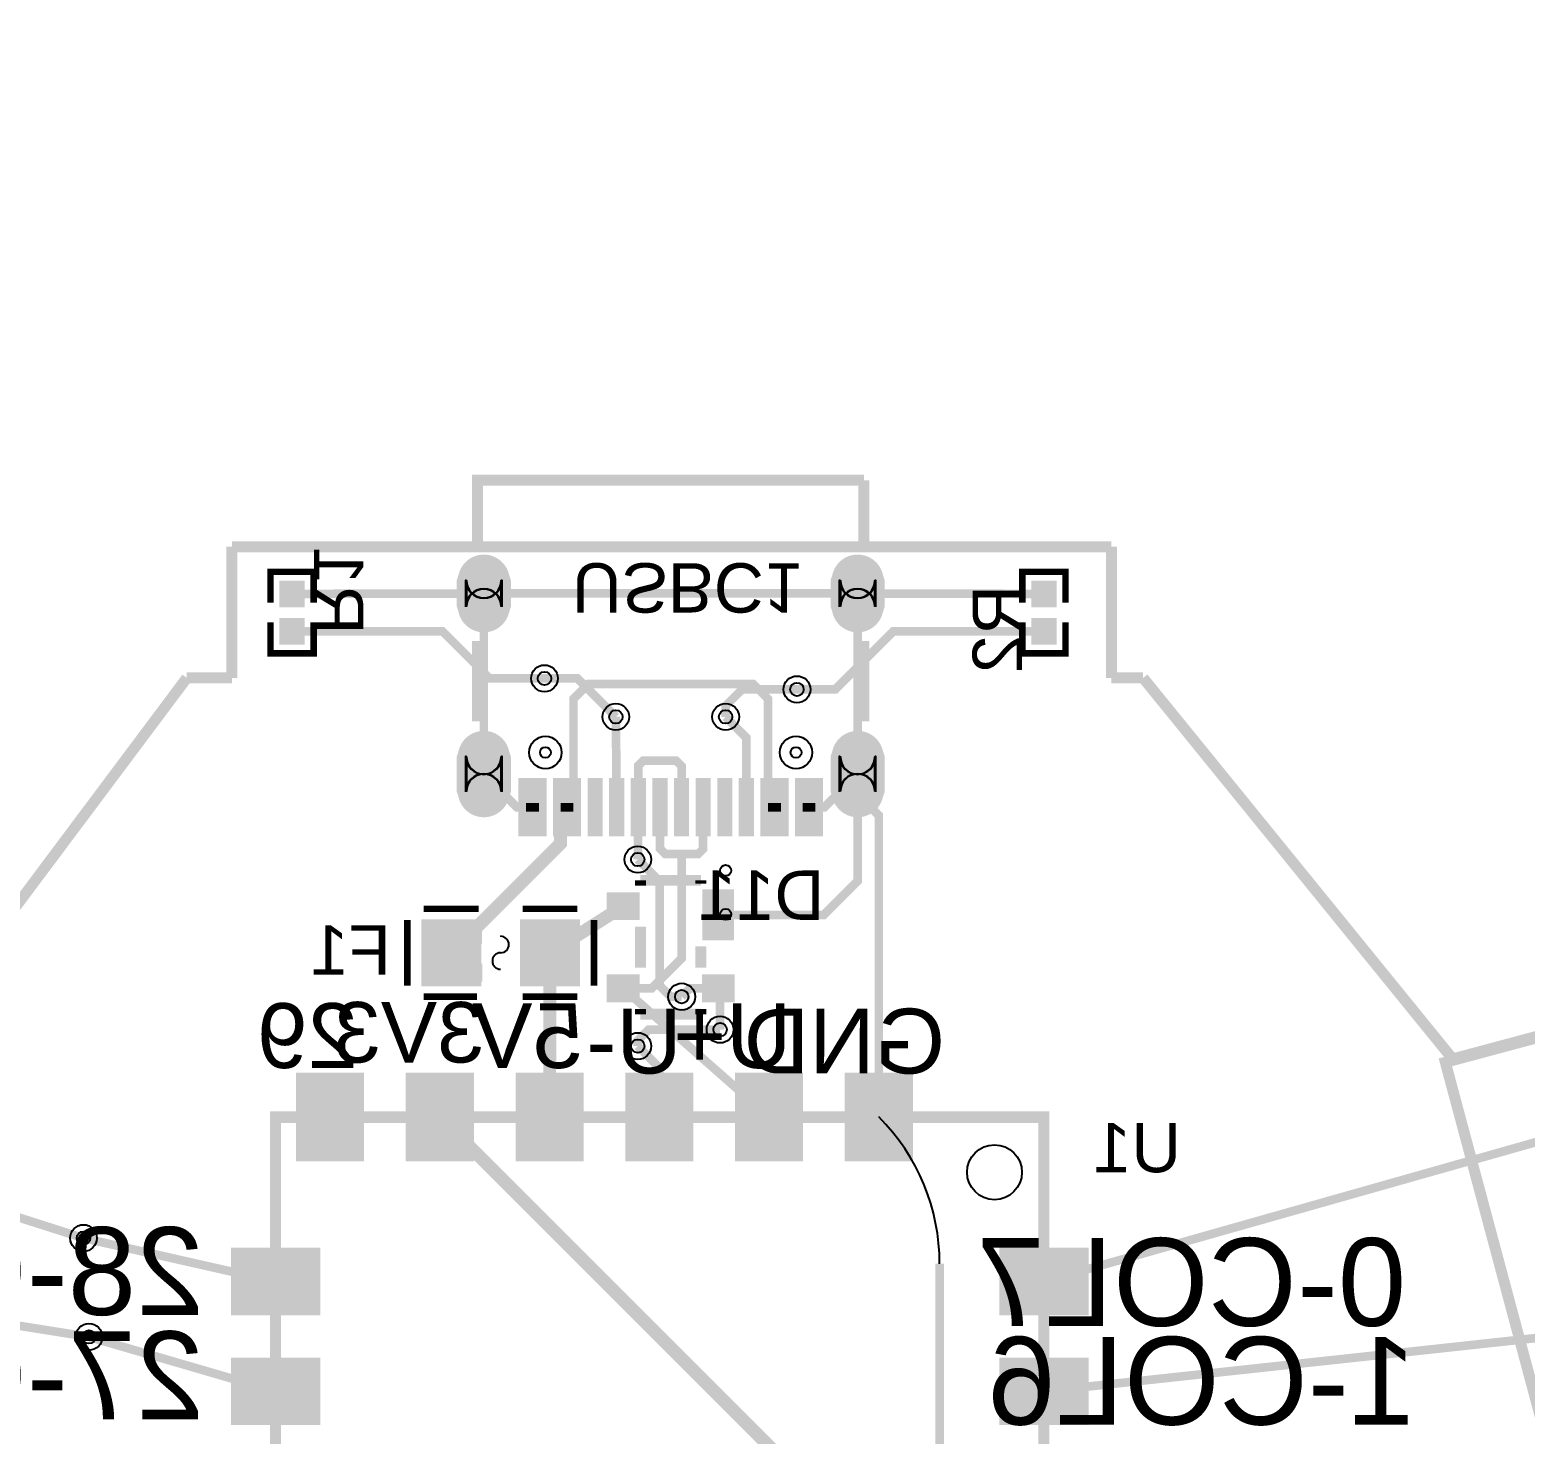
# Model space of a CAD drawing. Header units: millimetres. Extents: x 4 to 256, y 2 to 121.
# Drawn here: x 114.71 to 149.31, y 88.3 to 120.8 of the extents above; entities that cross this region are included whole.
import ezdxf

# ---------------------------------------------------------------- set-up
doc = ezdxf.new("R2010")
doc.units = ezdxf.units.MM
for name, color, linetype, true_color in [('BoardOutLine', 7, 'Continuous', 0xff00ff), ('BottomLayer', 7, 'Continuous', 0x0000ff), ('BottomPasteMaskLayer', 7, 'Continuous', 0x800000), ('BottomSilkLayer', 7, 'Continuous', 0x66cc33), ('BottomSolderMaskLayer', 7, 'Continuous', 0xaa00ff), ('Document', 7, 'Continuous', 0xffffff), ('Hole', 7, 'Continuous', 0x222222), ('Multi-Layer', 7, 'Continuous', 0xc0c0c0), ('TopLayer', 7, 'Continuous', 0xff0000), ('TopSolderMaskLayer', 7, 'Continuous', 0x800080)]:
    doc.layers.add(name, color=color, linetype=linetype, true_color=true_color)
doc.styles.get("Standard").update_dxf_attribs({"font": 'arial.ttf'})

msp = doc.modelspace()

# ---------------------------------------------------------------- hatches: boundary and pattern name
at = {"layer": 'BottomLayer'}
for points in [[(120.507, 107.465), (121.047, 107.465), (121.047, 108.031), (120.507, 108.031)], [(138.446, 107.465), (137.906, 107.465), (137.906, 108.031), (138.446, 108.031)], [(120.507, 107.165), (121.047, 107.165), (121.047, 106.6), (120.507, 106.6)], [(138.446, 107.165), (137.906, 107.165), (137.906, 106.6), (138.446, 106.6)], [(126.04, 102.159), (126.34, 102.159), (126.34, 103.459), (126.04, 103.459)], [(126.34, 102.159), (126.64, 102.159), (126.64, 103.459), (126.34, 103.459)], [(126.84, 102.159), (127.14, 102.159), (127.14, 103.459), (126.84, 103.459)], [(127.14, 102.159), (127.44, 102.159), (127.44, 103.459), (127.14, 103.459)], [(127.64, 102.159), (127.94, 102.159), (127.94, 103.459), (127.64, 103.459)], [(128.14, 102.159), (128.44, 102.159), (128.44, 103.459), (128.14, 103.459)], [(128.64, 102.159), (128.94, 102.159), (128.94, 103.459), (128.64, 103.459)], [(129.14, 102.159), (129.44, 102.159), (129.44, 103.459), (129.14, 103.459)], [(129.64, 102.159), (129.94, 102.159), (129.94, 103.459), (129.64, 103.459)], [(130.14, 102.159), (130.44, 102.159), (130.44, 103.459), (130.14, 103.459)], [(130.64, 102.159), (130.94, 102.159), (130.94, 103.459), (130.64, 103.459)], [(131.14, 102.159), (131.44, 102.159), (131.44, 103.459), (131.14, 103.459)], [(131.64, 102.159), (131.94, 102.159), (131.94, 103.459), (131.64, 103.459)], [(131.94, 102.159), (132.24, 102.159), (132.24, 103.459), (131.94, 103.459)], [(132.44, 102.159), (132.74, 102.159), (132.74, 103.459), (132.44, 103.459)], [(132.74, 102.159), (133.04, 102.159), (133.04, 103.459), (132.74, 103.459)], [(128.09, 100.818), (128.09, 100.218), (128.79, 100.218), (128.79, 100.818)], [(130.29, 100.868), (130.29, 99.768), (130.99, 99.768), (130.99, 100.868)], [(123.793, 98.691), (125.128, 98.691), (125.128, 100.191), (123.793, 100.191)], [(126.078, 98.691), (127.413, 98.691), (127.413, 100.191), (126.078, 100.191)], [(128.09, 98.918), (128.09, 98.318), (128.79, 98.318), (128.79, 98.918)], [(130.29, 98.918), (130.29, 98.318), (130.99, 98.318), (130.99, 98.918)], [(120.894, 94.641), (122.418, 94.641), (122.418, 96.641), (120.894, 96.641)], [(123.434, 94.641), (124.958, 94.641), (124.958, 96.641), (123.434, 96.641)], [(125.974, 94.641), (127.498, 94.641), (127.498, 96.641), (125.974, 96.641)], [(128.514, 94.641), (130.038, 94.641), (130.038, 96.641), (128.514, 96.641)], [(131.054, 94.641), (132.578, 94.641), (132.578, 96.641), (131.054, 96.641)], [(133.594, 94.641), (135.118, 94.641), (135.118, 96.641), (133.594, 96.641)], [(121.396, 91.069), (121.396, 92.593), (119.396, 92.593), (119.396, 91.069)], [(137.176, 92.593), (137.176, 91.069), (139.176, 91.069), (139.176, 92.593)], [(121.396, 88.529), (121.396, 90.053), (119.396, 90.053), (119.396, 88.529)], [(137.176, 90.053), (137.176, 88.529), (139.176, 88.529), (139.176, 90.053)]]:
    msp.add_hatch(color=256, dxfattribs=at).paths.add_polyline_path(points)
at = {"layer": 'BottomPasteMaskLayer'}
for points in [[(125.2, 106.858), (125.17, 106.859), (125.141, 106.862), (125.111, 106.866), (125.082, 106.872), (125.053, 106.88), (125.024, 106.889), (124.996, 106.899), (124.968, 106.91), (124.941, 106.923), (124.915, 106.938), (124.89, 106.953), (124.865, 106.97), (124.841, 106.988), (124.818, 107.007), (124.796, 107.028), (124.775, 107.049), (124.755, 107.072), (124.737, 107.095), (124.719, 107.119), (124.703, 107.144), (124.688, 107.17), (124.675, 107.197), (124.662, 107.224), (124.651, 107.252), (124.642, 107.28), (124.634, 107.309), (124.627, 107.338), (124.622, 107.368), (124.618, 107.398), (124.616, 107.427), (124.615, 107.457), (124.615, 108.057), (124.616, 108.087), (124.618, 108.117), (124.622, 108.147), (124.627, 108.176), (124.634, 108.205), (124.642, 108.234), (124.651, 108.263), (124.662, 108.29), (124.675, 108.318), (124.688, 108.344), (124.703, 108.37), (124.719, 108.395), (124.737, 108.42), (124.755, 108.443), (124.775, 108.465), (124.796, 108.487), (124.818, 108.507), (124.841, 108.526), (124.865, 108.545), (124.89, 108.561), (124.915, 108.577), (124.941, 108.591), (124.968, 108.604), (124.996, 108.616), (125.024, 108.626), (125.053, 108.635), (125.082, 108.642), (125.111, 108.648), (125.141, 108.653), (125.17, 108.656), (125.2, 108.657), (125.23, 108.657), (125.26, 108.656), (125.29, 108.653), (125.319, 108.648), (125.349, 108.642), (125.378, 108.635), (125.406, 108.626), (125.434, 108.616), (125.462, 108.604), (125.489, 108.591), (125.515, 108.577), (125.541, 108.561), (125.565, 108.545), (125.589, 108.526), (125.612, 108.507), (125.634, 108.487), (125.655, 108.465), (125.675, 108.443), (125.693, 108.42), (125.711, 108.395), (125.727, 108.37), (125.742, 108.344), (125.756, 108.318), (125.768, 108.29), (125.779, 108.263), (125.788, 108.234), (125.797, 108.205), (125.803, 108.176), (125.808, 108.147), (125.812, 108.117), (125.814, 108.087), (125.815, 108.057), (125.815, 107.457), (125.814, 107.427), (125.812, 107.398), (125.808, 107.368), (125.803, 107.338), (125.797, 107.309), (125.788, 107.28), (125.779, 107.252), (125.768, 107.224), (125.756, 107.197), (125.742, 107.17), (125.727, 107.144), (125.711, 107.119), (125.693, 107.095), (125.675, 107.072), (125.655, 107.049), (125.634, 107.028), (125.612, 107.007), (125.589, 106.988), (125.565, 106.97), (125.541, 106.953), (125.515, 106.938), (125.489, 106.923), (125.462, 106.91), (125.434, 106.899), (125.406, 106.889), (125.378, 106.88), (125.349, 106.872), (125.319, 106.866), (125.29, 106.862), (125.26, 106.859), (125.23, 106.858)], [(133.91, 106.859), (133.88, 106.858), (133.85, 106.858), (133.821, 106.859), (133.791, 106.862), (133.761, 106.866), (133.732, 106.872), (133.703, 106.88), (133.674, 106.889), (133.646, 106.899), (133.619, 106.91), (133.592, 106.923), (133.565, 106.938), (133.54, 106.953), (133.515, 106.97), (133.491, 106.988), (133.468, 107.007), (133.446, 107.028), (133.426, 107.049), (133.406, 107.072), (133.387, 107.095), (133.37, 107.119), (133.353, 107.144), (133.338, 107.17), (133.325, 107.197), (133.312, 107.224), (133.302, 107.252), (133.292, 107.28), (133.284, 107.309), (133.277, 107.338), (133.272, 107.368), (133.268, 107.398), (133.266, 107.427), (133.265, 107.457), (133.265, 108.057), (133.266, 108.087), (133.268, 108.117), (133.272, 108.147), (133.277, 108.176), (133.284, 108.205), (133.292, 108.234), (133.302, 108.263), (133.312, 108.29), (133.325, 108.318), (133.338, 108.344), (133.353, 108.37), (133.37, 108.395), (133.387, 108.42), (133.406, 108.443), (133.426, 108.465), (133.446, 108.487), (133.468, 108.507), (133.491, 108.526), (133.515, 108.545), (133.54, 108.561), (133.565, 108.577), (133.592, 108.591), (133.619, 108.604), (133.646, 108.616), (133.674, 108.626), (133.703, 108.635), (133.732, 108.642), (133.761, 108.648), (133.791, 108.653), (133.821, 108.656), (133.85, 108.657), (133.88, 108.657), (133.91, 108.656), (133.94, 108.653), (133.97, 108.648), (133.999, 108.642), (134.028, 108.635), (134.056, 108.626), (134.085, 108.616), (134.112, 108.604), (134.139, 108.591), (134.165, 108.577), (134.191, 108.561), (134.216, 108.545), (134.239, 108.526), (134.262, 108.507), (134.284, 108.487), (134.305, 108.465), (134.325, 108.443), (134.344, 108.42), (134.361, 108.395), (134.377, 108.37), (134.392, 108.344), (134.406, 108.318), (134.418, 108.29), (134.429, 108.263), (134.439, 108.234), (134.447, 108.205), (134.453, 108.176), (134.459, 108.147), (134.462, 108.117), (134.465, 108.087), (134.465, 108.057), (134.465, 107.457), (134.465, 107.427), (134.462, 107.398), (134.459, 107.368), (134.453, 107.338), (134.447, 107.309), (134.439, 107.28), (134.429, 107.252), (134.418, 107.224), (134.406, 107.197), (134.392, 107.17), (134.377, 107.144), (134.361, 107.119), (134.344, 107.095), (134.325, 107.072), (134.305, 107.049), (134.284, 107.028), (134.262, 107.007), (134.239, 106.988), (134.216, 106.97), (134.191, 106.953), (134.165, 106.938), (134.139, 106.923), (134.112, 106.91), (134.085, 106.899), (134.056, 106.889), (134.028, 106.88), (133.999, 106.872), (133.97, 106.866), (133.94, 106.862)], [(120.547, 107.45), (121.007, 107.45), (121.047, 107.49), (121.047, 107.991), (121.007, 108.031), (120.547, 108.031), (120.507, 107.991), (120.507, 107.49)], [(138.406, 107.45), (137.946, 107.45), (137.906, 107.49), (137.906, 107.991), (137.946, 108.031), (138.406, 108.031), (138.446, 107.991), (138.446, 107.49)], [(120.547, 107.18), (121.007, 107.18), (121.047, 107.14), (121.047, 106.64), (121.007, 106.6), (120.547, 106.6), (120.507, 106.64), (120.507, 107.14)], [(138.406, 107.18), (137.946, 107.18), (137.906, 107.14), (137.906, 106.64), (137.946, 106.6), (138.406, 106.6), (138.446, 106.64), (138.446, 107.14)], [(125.26, 102.579), (125.23, 102.578), (125.2, 102.578), (125.17, 102.579), (125.141, 102.582), (125.111, 102.587), (125.082, 102.592), (125.053, 102.6), (125.024, 102.609), (124.996, 102.619), (124.968, 102.631), (124.941, 102.643), (124.915, 102.658), (124.89, 102.673), (124.865, 102.69), (124.841, 102.708), (124.818, 102.728), (124.796, 102.748), (124.775, 102.769), (124.755, 102.792), (124.737, 102.815), (124.719, 102.839), (124.703, 102.865), (124.688, 102.89), (124.675, 102.917), (124.662, 102.944), (124.651, 102.972), (124.642, 103.001), (124.634, 103.029), (124.627, 103.059), (124.622, 103.088), (124.618, 103.118), (124.616, 103.148), (124.615, 103.177), (124.615, 103.977), (124.616, 104.007), (124.618, 104.037), (124.622, 104.067), (124.627, 104.096), (124.634, 104.125), (124.642, 104.154), (124.651, 104.183), (124.662, 104.21), (124.675, 104.238), (124.688, 104.264), (124.703, 104.29), (124.719, 104.315), (124.737, 104.34), (124.755, 104.363), (124.775, 104.386), (124.796, 104.407), (124.818, 104.427), (124.841, 104.447), (124.865, 104.465), (124.89, 104.481), (124.915, 104.497), (124.941, 104.511), (124.968, 104.524), (124.996, 104.536), (125.024, 104.546), (125.053, 104.555), (125.082, 104.562), (125.111, 104.568), (125.141, 104.573), (125.17, 104.576), (125.2, 104.577), (125.23, 104.577), (125.26, 104.576), (125.29, 104.573), (125.319, 104.568), (125.349, 104.562), (125.378, 104.555), (125.406, 104.546), (125.434, 104.536), (125.462, 104.524), (125.489, 104.511), (125.515, 104.497), (125.541, 104.481), (125.565, 104.465), (125.589, 104.447), (125.612, 104.427), (125.634, 104.407), (125.655, 104.386), (125.675, 104.363), (125.693, 104.34), (125.711, 104.315), (125.727, 104.29), (125.742, 104.264), (125.756, 104.238), (125.768, 104.21), (125.779, 104.183), (125.788, 104.154), (125.797, 104.125), (125.803, 104.096), (125.808, 104.067), (125.812, 104.037), (125.814, 104.007), (125.815, 103.977), (125.815, 103.177), (125.814, 103.148), (125.812, 103.118), (125.808, 103.088), (125.803, 103.059), (125.797, 103.029), (125.788, 103.001), (125.779, 102.972), (125.768, 102.944), (125.756, 102.917), (125.742, 102.89), (125.727, 102.865), (125.711, 102.839), (125.693, 102.815), (125.675, 102.792), (125.655, 102.769), (125.634, 102.748), (125.612, 102.728), (125.589, 102.708), (125.565, 102.69), (125.541, 102.673), (125.515, 102.658), (125.489, 102.643), (125.462, 102.631), (125.434, 102.619), (125.406, 102.609), (125.378, 102.6), (125.349, 102.592), (125.319, 102.587), (125.29, 102.582)], [(133.91, 102.579), (133.88, 102.578), (133.85, 102.578), (133.821, 102.579), (133.791, 102.582), (133.761, 102.587), (133.732, 102.592), (133.703, 102.6), (133.674, 102.609), (133.646, 102.619), (133.619, 102.631), (133.592, 102.643), (133.565, 102.658), (133.54, 102.673), (133.515, 102.69), (133.491, 102.708), (133.468, 102.728), (133.446, 102.748), (133.426, 102.769), (133.406, 102.792), (133.387, 102.815), (133.37, 102.839), (133.353, 102.865), (133.338, 102.89), (133.325, 102.917), (133.312, 102.944), (133.302, 102.972), (133.292, 103.001), (133.284, 103.029), (133.277, 103.059), (133.272, 103.088), (133.268, 103.118), (133.266, 103.148), (133.265, 103.177), (133.265, 103.977), (133.266, 104.007), (133.268, 104.037), (133.272, 104.067), (133.277, 104.096), (133.284, 104.125), (133.292, 104.154), (133.302, 104.183), (133.312, 104.21), (133.325, 104.238), (133.338, 104.264), (133.353, 104.29), (133.37, 104.315), (133.387, 104.34), (133.406, 104.363), (133.426, 104.386), (133.446, 104.407), (133.468, 104.427), (133.491, 104.447), (133.515, 104.465), (133.54, 104.481), (133.565, 104.497), (133.592, 104.511), (133.619, 104.524), (133.646, 104.536), (133.674, 104.546), (133.703, 104.555), (133.732, 104.562), (133.761, 104.568), (133.791, 104.573), (133.821, 104.576), (133.85, 104.577), (133.88, 104.577), (133.91, 104.576), (133.94, 104.573), (133.97, 104.568), (133.999, 104.562), (134.028, 104.555), (134.056, 104.546), (134.085, 104.536), (134.112, 104.524), (134.139, 104.511), (134.165, 104.497), (134.191, 104.481), (134.216, 104.465), (134.239, 104.447), (134.262, 104.427), (134.284, 104.407), (134.305, 104.386), (134.325, 104.363), (134.344, 104.34), (134.361, 104.315), (134.377, 104.29), (134.392, 104.264), (134.406, 104.238), (134.418, 104.21), (134.429, 104.183), (134.439, 104.154), (134.447, 104.125), (134.453, 104.096), (134.459, 104.067), (134.462, 104.037), (134.465, 104.007), (134.465, 103.977), (134.465, 103.177), (134.465, 103.148), (134.462, 103.118), (134.459, 103.088), (134.453, 103.059), (134.447, 103.029), (134.439, 103.001), (134.429, 102.972), (134.418, 102.944), (134.406, 102.917), (134.392, 102.89), (134.377, 102.865), (134.361, 102.839), (134.344, 102.815), (134.325, 102.792), (134.305, 102.769), (134.284, 102.748), (134.262, 102.728), (134.239, 102.708), (134.216, 102.69), (134.191, 102.673), (134.165, 102.658), (134.139, 102.643), (134.112, 102.631), (134.085, 102.619), (134.056, 102.609), (134.028, 102.6), (133.999, 102.592), (133.97, 102.587), (133.94, 102.582)], [(126.64, 103.459), (126.64, 102.159), (126.34, 102.159), (126.34, 102.159), (126.04, 102.159), (126.04, 103.459), (126.34, 103.459), (126.34, 103.459)], [(127.44, 103.459), (127.44, 102.159), (127.14, 102.159), (127.14, 102.159), (126.84, 102.159), (126.84, 103.459), (127.14, 103.459), (127.14, 103.459)], [(127.94, 103.459), (127.94, 102.159), (127.64, 102.159), (127.64, 103.459)], [(128.14, 102.159), (128.14, 103.459), (128.44, 103.459), (128.44, 102.159)], [(128.94, 103.459), (128.94, 102.159), (128.64, 102.159), (128.64, 103.459)], [(129.44, 103.459), (129.44, 102.159), (129.14, 102.159), (129.14, 103.459)], [(129.94, 103.459), (129.94, 102.159), (129.64, 102.159), (129.64, 103.459)], [(130.44, 103.459), (130.44, 102.159), (130.14, 102.159), (130.14, 103.459)], [(130.94, 103.459), (130.94, 102.159), (130.64, 102.159), (130.64, 103.459)], [(131.44, 103.459), (131.44, 102.159), (131.14, 102.159), (131.14, 103.459)], [(132.24, 103.459), (132.24, 102.159), (131.94, 102.159), (131.94, 102.159), (131.64, 102.159), (131.64, 103.459), (131.94, 103.459), (131.94, 103.459)], [(133.04, 103.459), (133.04, 102.159), (132.74, 102.159), (132.74, 102.159), (132.44, 102.159), (132.44, 103.459), (132.74, 103.459), (132.74, 103.459)], [(128.09, 100.818), (128.09, 100.218), (128.79, 100.218), (128.79, 100.818)], [(130.29, 100.868), (130.29, 99.768), (130.99, 99.768), (130.99, 100.868)], [(123.928, 100.061), (123.928, 98.781), (123.978, 98.731), (125.128, 98.731), (125.178, 98.781), (125.183, 99.191), (124.733, 99.191), (124.733, 99.641), (125.173, 99.641), (125.178, 100.061), (125.128, 100.111), (123.978, 100.111)], [(126.078, 100.061), (126.078, 99.641), (126.523, 99.641), (126.523, 99.191), (126.083, 99.191), (126.078, 98.781), (126.128, 98.731), (127.278, 98.731), (127.328, 98.781), (127.328, 100.061), (127.278, 100.111), (126.128, 100.111)], [(128.09, 98.918), (128.09, 98.318), (128.79, 98.318), (128.79, 98.918)], [(130.29, 98.918), (130.29, 98.318), (130.99, 98.318), (130.99, 98.918)], [(120.894, 94.641), (122.418, 94.641), (122.418, 96.641), (120.894, 96.641)], [(123.434, 94.641), (124.958, 94.641), (124.958, 96.641), (123.434, 96.641)], [(125.974, 94.641), (127.498, 94.641), (127.498, 96.641), (125.974, 96.641)], [(128.514, 94.641), (130.038, 94.641), (130.038, 96.641), (128.514, 96.641)], [(131.054, 94.641), (132.578, 94.641), (132.578, 96.641), (131.054, 96.641)], [(133.594, 94.641), (135.118, 94.641), (135.118, 96.641), (133.594, 96.641)], [(121.396, 91.069), (121.396, 92.593), (119.396, 92.593), (119.396, 91.069)], [(137.176, 92.593), (137.176, 91.069), (139.176, 91.069), (139.176, 92.593)], [(121.396, 88.529), (121.396, 90.053), (119.396, 90.053), (119.396, 88.529)], [(137.176, 90.053), (137.176, 88.529), (139.176, 88.529), (139.176, 90.053)]]:
    msp.add_hatch(color=256, dxfattribs=at).paths.add_polyline_path(points)
at = {"layer": 'BottomSolderMaskLayer'}
for points in [[(125.841, 107.449, -0.785398), (124.59, 107.449), (124.59, 108.066, -0.785398), (125.841, 108.066)], [(134.491, 107.449, -0.785398), (133.24, 107.449), (133.24, 108.066, -0.785398), (134.491, 108.066)], [(120.483, 107.439), (121.071, 107.439), (121.071, 108.057), (120.483, 108.057)], [(138.471, 107.439), (137.882, 107.439), (137.882, 108.057), (138.471, 108.057)], [(120.483, 107.192), (121.071, 107.192), (121.071, 106.573), (120.483, 106.573)], [(138.471, 107.192), (137.882, 107.192), (137.882, 106.573), (138.471, 106.573)], [(125.841, 103.167, -0.785398), (124.59, 103.167), (124.59, 103.988, -0.785398), (125.841, 103.988)], [(134.491, 103.167, -0.785398), (133.24, 103.167), (133.24, 103.988, -0.785398), (134.491, 103.988)], [(126.015, 102.134), (126.366, 102.134), (126.366, 103.485), (126.015, 103.485)], [(126.315, 102.134), (126.666, 102.134), (126.666, 103.484), (126.315, 103.484)], [(126.815, 102.134), (127.166, 102.134), (127.166, 103.485), (126.815, 103.485)], [(127.115, 102.134), (127.466, 102.134), (127.466, 103.485), (127.115, 103.485)], [(127.615, 102.134), (127.966, 102.134), (127.966, 103.484), (127.615, 103.484)], [(128.115, 102.134), (128.466, 102.134), (128.466, 103.484), (128.115, 103.484)], [(128.615, 102.134), (128.966, 102.134), (128.966, 103.484), (128.615, 103.484)], [(129.115, 102.134), (129.466, 102.134), (129.466, 103.484), (129.115, 103.484)], [(129.615, 102.134), (129.966, 102.134), (129.966, 103.484), (129.615, 103.484)], [(130.115, 102.134), (130.466, 102.134), (130.466, 103.484), (130.115, 103.484)], [(130.615, 102.134), (130.965, 102.134), (130.965, 103.484), (130.615, 103.484)], [(131.115, 102.134), (131.466, 102.134), (131.466, 103.484), (131.115, 103.484)], [(131.615, 102.134), (131.966, 102.134), (131.966, 103.485), (131.615, 103.485)], [(131.915, 102.134), (132.266, 102.134), (132.266, 103.485), (131.915, 103.485)], [(132.415, 102.134), (132.766, 102.134), (132.766, 103.484), (132.415, 103.484)], [(132.715, 102.134), (133.066, 102.134), (133.066, 103.484), (132.715, 103.484)], [(128.061, 100.84), (128.061, 100.196), (128.82, 100.196), (128.82, 100.84)], [(130.274, 100.908), (130.274, 99.728), (131.006, 99.728), (131.006, 100.908)], [(123.768, 98.666), (125.154, 98.666), (125.154, 100.217), (123.768, 100.217)], [(126.053, 98.666), (127.439, 98.666), (127.439, 100.217), (126.053, 100.217)], [(128.061, 98.94), (128.061, 98.296), (128.82, 98.296), (128.82, 98.94)], [(130.261, 98.94), (130.261, 98.296), (131.02, 98.296), (131.02, 98.94)], [(120.869, 94.616), (122.444, 94.616), (122.444, 96.667), (120.869, 96.667)], [(123.409, 94.616), (124.984, 94.616), (124.984, 96.667), (123.409, 96.667)], [(125.949, 94.616), (127.524, 94.616), (127.524, 96.667), (125.949, 96.667)], [(128.489, 94.616), (130.064, 94.616), (130.064, 96.667), (128.489, 96.667)], [(131.029, 94.616), (132.604, 94.616), (132.604, 96.667), (131.029, 96.667)], [(133.569, 94.616), (135.144, 94.616), (135.144, 96.667), (133.569, 96.667)], [(121.43, 91.05), (121.43, 92.612), (119.363, 92.612), (119.363, 91.05)], [(137.143, 92.612), (137.143, 91.05), (139.21, 91.05), (139.21, 92.612)], [(121.43, 88.51), (121.43, 90.073), (119.363, 90.073), (119.363, 88.51)], [(137.143, 90.073), (137.143, 88.51), (139.21, 88.51), (139.21, 90.073)]]:
    msp.add_hatch(color=256, dxfattribs=at).paths.add_polyline_path(points)
at = {"layer": 'Multi-Layer'}
for points in [[(125.815, 107.457, -0.785398), (124.615, 107.457), (124.615, 108.057, -0.785398), (125.815, 108.057)], [(134.465, 107.457, -0.785398), (133.265, 107.457), (133.265, 108.057, -0.785398), (134.465, 108.057)], [(125.815, 103.177, -0.785398), (124.615, 103.177), (124.615, 103.977, -0.785398), (125.815, 103.977)], [(134.465, 103.177, -0.785398), (133.265, 103.177), (133.265, 103.977, -0.785398), (134.465, 103.977)]]:
    msp.add_hatch(color=256, dxfattribs=at).paths.add_polyline_path(points)
at = {"layer": 'TopSolderMaskLayer'}
for points in [[(125.841, 107.449, -0.785398), (124.59, 107.449), (124.59, 108.066, -0.785398), (125.841, 108.066)], [(134.491, 107.449, -0.785398), (133.24, 107.449), (133.24, 108.066, -0.785398), (134.491, 108.066)], [(125.841, 103.167, -0.785398), (124.59, 103.167), (124.59, 103.988, -0.785398), (125.841, 103.988)], [(134.491, 103.167, -0.785398), (133.24, 103.167), (133.24, 103.988, -0.785398), (134.491, 103.988)]]:
    msp.add_hatch(color=256, dxfattribs=at).paths.add_polyline_path(points)

# ---------------------------------------------------------------- linework, layer by layer
at = {"layer": 'BoardOutLine', "const_width": 0.254}
for points in [[(118.342, 105.802), (111.822, 97.085), (93.453, 102.013), (94.465, 105.79), (94.43, 105.851), (76.028, 110.763), (77.24, 115.34), (77.205, 115.401), (58.805, 120.326), (58.744, 120.291), (57.507, 115.739), (39.142, 120.646), (36.882, 112.239), (18.517, 117.146), (3.694, 61.89), (3.711, 61.838), (41.661, 31.363), (58.921, 23.307), (77.716, 15.409), (94.786, 1.788), (94.852, 1.792), (108.313, 15.253)], [(108.313, 15.253), (151.871, 15.352), (165.361, 1.902), (182.443, 15.509), (201.236, 23.407), (218.513, 31.457), (255.637, 61.763), (240.842, 117.021), (222.377, 112.114), (220.117, 120.496), (201.727, 115.614), (200.49, 120.166), (200.429, 120.201), (182.029, 115.251), (181.994, 115.19), (183.206, 110.638), (164.929, 105.751), (164.894, 105.69), (165.906, 101.888), (147.635, 96.984), (140.472, 105.802)], [(119.384, 105.802), (119.38, 108.839)], [(123.571, 108.839), (119.384, 108.839)], [(123.571, 108.839), (139.738, 108.839)], [(139.738, 105.802), (139.738, 108.839)], [(118.342, 105.802), (119.384, 105.802)], [(140.472, 105.802), (139.738, 105.802)]]:
    msp.add_lwpolyline(points, dxfattribs=at)
at = {"layer": 'BottomLayer'}
for points, const_width in [([(120.777, 107.747), (125.215, 107.757)], 0.2), ([(133.866, 107.757), (138.176, 107.747)], 0.2), ([(120.777, 106.883), (124.257, 106.883), (125.349, 105.791), (126.619, 105.791)], 0.2), ([(138.176, 106.883), (134.696, 106.883), (133.35, 105.537), (132.461, 105.537)], 0.2), ([(127.29, 102.809), (127.29, 105.319), (127.635, 105.664), (131.445, 105.664), (131.79, 105.319), (131.79, 102.809)], 0.2), ([(128.27, 104.902), (128.291, 102.809)], 0.2), ([(130.81, 104.902), (131.29, 104.422), (131.29, 102.809)], 0.2), ([(128.79, 102.809), (128.79, 103.771), (128.905, 103.886), (129.667, 103.886), (129.79, 103.763), (129.79, 102.809)], 0.2), ([(126.49, 102.809), (125.983, 102.809), (125.215, 103.577)], 0.2), ([(130.64, 100.318), (133.084, 100.318), (133.865, 101.099), (133.865, 103.577)], 0.2), ([(132.59, 102.809), (133.097, 102.809), (133.865, 103.577)], 0.2), ([(134.356, 95.641), (134.356, 102.616), (133.865, 103.107), (133.865, 103.577)], 0.2), ([(126.99, 102.809), (126.99, 101.971), (124.461, 99.441)], 0.3), ([(126.49, 102.809), (126.19, 102.809)], 0.2), ([(127.29, 102.809), (126.99, 102.809)], 0.2), ([(128.791, 102.809), (128.778, 101.6)], 0.2), ([(129.29, 102.809), (129.29, 101.85), (129.413, 101.727), (130.175, 101.727), (130.29, 101.842), (130.29, 102.809)], 0.2), ([(132.09, 102.809), (131.791, 102.809)], 0.2), ([(132.59, 102.809), (132.89, 102.809)], 0.2), ([(129.794, 101.727), (129.794, 99.314), (129.098, 98.618), (128.44, 98.618)], 0.2), ([(126.746, 99.441), (128.44, 100.518)], 0.3), ([(138.176, 91.831), (166.37, 99.822), (168.764, 99.482)], 0.2), ([(126.746, 99.441), (126.736, 95.641)], 0.3), ([(128.44, 98.618), (131.816, 95.641)], 0.2), ([(129.794, 98.425), (129.987, 98.618), (130.64, 98.618)], 0.2), ([(130.64, 98.618), (130.683, 98.575), (130.683, 97.663)], 0.2), ([(128.778, 97.282), (129.276, 96.784), (129.276, 95.641)], 0.2), ([(124.196, 95.641), (134.747, 85.09), (134.747, 78.613)], 0.3), ([(120.396, 91.831), (115.951, 92.837)], 0.2), ([(135.763, 92.245), (135.763, 77.851)], 0.2), ([(138.176, 89.291), (151.365, 90.719)], 0.2), ([(120.396, 89.291), (116.078, 90.551)], 0.2)]:
    msp.add_lwpolyline(points, dxfattribs=dict(at, const_width=const_width))
msp.add_arc((130.96, 92.245), 4.803, 0, 45, dxfattribs=at)
at = {"layer": 'BottomSilkLayer'}
for points, const_width in [([(134.011, 110.377), (125.071, 110.377), (125.071, 108.896)], 0.254), ([(134.011, 110.377), (134.011, 108.896)], 0.254), ([(120.279, 107.541), (120.279, 108.259), (121.276, 108.259), (121.276, 107.541)], 0.152), ([(138.675, 107.541), (138.675, 108.259), (137.678, 108.259), (137.678, 107.541)], 0.152), ([(120.279, 107.089), (120.279, 106.371), (121.276, 106.371), (121.276, 107.089)], 0.152), ([(138.675, 107.089), (138.675, 106.371), (137.678, 106.371), (137.678, 107.089)], 0.152), ([(125.071, 106.659), (125.071, 104.796)], 0.254), ([(134.011, 106.659), (134.011, 104.796)], 0.254), ([(128.84, 101.118), (128.84, 100.993)], 0.254), ([(130.24, 101.118), (128.84, 101.118)], 0.254), ([(130.24, 101.118), (130.24, 101.043)], 0.254), ([(125.095, 100.457), (123.825, 100.457)], 0.152), ([(126.111, 100.457), (127.381, 100.457)], 0.152), ([(123.444, 98.679), (123.444, 100.203)], 0.152), ([(127.762, 98.679), (127.762, 100.203)], 0.152), ([(128.84, 100.043), (128.84, 99.093)], 0.254), ([(130.24, 99.593), (130.24, 99.093)], 0.254), ([(123.825, 98.425), (125.059, 98.425)], 0.152), ([(127.381, 98.425), (126.111, 98.425)], 0.152), ([(128.84, 98.143), (128.84, 98.018)], 0.254), ([(130.24, 98.143), (130.24, 98.018)], 0.254), ([(130.24, 98.018), (128.84, 98.018)], 0.254), ([(122.57, 75.296), (120.391, 75.296), (120.391, 95.626), (138.171, 95.626), (138.171, 75.296), (135.848, 75.296)], 0.254), ([(120.663, 75.311), (120.396, 75.311), (120.396, 95.641), (138.176, 95.641), (138.176, 75.311)], 0.254)]:
    msp.add_lwpolyline(points, dxfattribs=dict(at, const_width=const_width))
for centre, radius in [((130.811, 101.346), 0.127), ((137.033, 94.361), 0.635)]:
    msp.add_circle(centre, radius, dxfattribs=at)
for centre, start, end in [((125.603, 99.632), 270, 90), ((125.603, 99.251), 90, 270)]:
    msp.add_arc(centre, 0.191, start, end, dxfattribs=at)
at = {"layer": 'BottomSolderMaskLayer'}
for points in [[(124.798, 107.449), (124.798, 108.066)], [(125.632, 107.449), (125.632, 108.066)], [(133.448, 107.449), (133.448, 108.066)], [(134.282, 107.449), (134.282, 108.066)], [(124.798, 103.167), (124.798, 103.988)], [(125.632, 103.167), (125.632, 103.988)], [(133.448, 103.167), (133.448, 103.988)], [(134.282, 103.167), (134.282, 103.988)]]:
    msp.add_lwpolyline(points, close=True, dxfattribs=at)
for centre, start, end in [((125.215, 108.066), 180, 360), ((133.865, 108.066), 180, 360), ((125.215, 107.449), 360, 180), ((133.865, 107.449), 360, 180), ((125.215, 103.988), 180, 360), ((133.865, 103.988), 180, 360), ((125.215, 103.167), 360, 180), ((133.865, 103.167), 360, 180)]:
    msp.add_arc(centre, 0.417, start, end, dxfattribs=at)
at = {"layer": 'Document', "const_width": 0.254}
msp.add_lwpolyline([(170.797, 83.435), (152.396, 78.504), (147.466, 96.905), (165.867, 101.836), (170.797, 83.435)], close=True, dxfattribs=at)
at = {"layer": 'Document'}
for centre, radius in [((126.64, 104.077), 0.125), ((132.44, 104.077), 0.125), ((130.811, 100.33), 0.127)]:
    msp.add_circle(centre, radius, dxfattribs=at)
at = {"layer": 'Hole'}
for centre in [(126.619, 105.791), (132.461, 105.537), (128.27, 104.902), (130.81, 104.902), (128.778, 101.6), (129.794, 98.425), (130.683, 97.663), (128.778, 97.282), (115.951, 92.837), (116.078, 90.551)]:
    msp.add_circle(centre, 0.155, dxfattribs=at)
at = {"layer": 'Multi-Layer'}
for points in [[(124.815, 107.457), (124.815, 108.057)], [(125.615, 107.457), (125.615, 108.057)], [(133.465, 107.457), (133.465, 108.057)], [(134.265, 107.457), (134.265, 108.057)], [(124.815, 103.177), (124.815, 103.978)], [(125.615, 103.177), (125.615, 103.978)], [(133.465, 103.178), (133.465, 103.977)], [(134.265, 103.178), (134.265, 103.977)]]:
    msp.add_lwpolyline(points, close=True, dxfattribs=at)
for centre, radius in [((126.619, 105.791), 0.31), ((132.461, 105.537), 0.31), ((128.27, 104.902), 0.31), ((130.81, 104.902), 0.31), ((126.64, 104.077), 0.375), ((132.44, 104.077), 0.375), ((128.778, 101.6), 0.31), ((129.794, 98.425), 0.31), ((130.683, 97.663), 0.31), ((128.778, 97.282), 0.31), ((115.951, 92.837), 0.31), ((116.078, 90.551), 0.31)]:
    msp.add_circle(centre, radius, dxfattribs=at)
for centre, start, end in [((125.215, 108.057), 180, 360), ((133.865, 108.057), 180, 360), ((125.215, 107.457), 360, 180), ((133.865, 107.457), 360, 180), ((125.215, 103.978), 180, 360), ((133.865, 103.977), 180, 360), ((125.215, 103.177), 360, 180), ((133.865, 103.178), 360, 180)]:
    msp.add_arc(centre, 0.4, start, end, dxfattribs=at)
at = {"layer": 'TopLayer', "const_width": 0.2}
for points in [[(125.215, 107.757), (133.865, 107.757)], [(125.215, 107.757), (125.215, 103.577)], [(133.865, 107.757), (133.865, 103.577)], [(115.951, 92.837), (98.425, 98.425), (84.201, 101.854), (80.772, 104.521), (57.15, 105.791)], [(126.619, 105.791), (127.381, 105.791), (128.27, 104.902)], [(132.461, 105.537), (131.191, 105.537), (130.81, 105.156), (130.81, 104.902)], [(116.078, 90.551), (100.076, 93.091), (98.298, 95.758), (81.28, 96.52), (74.168, 101.219), (57.785, 103.632)], [(128.778, 101.6), (129.286, 101.092), (129.286, 98.679), (129.54, 98.425), (129.794, 98.425)], [(130.683, 97.663), (129.032, 97.663), (128.778, 97.409), (128.778, 97.282)]]:
    msp.add_lwpolyline(points, dxfattribs=at)
at = {"layer": 'TopSolderMaskLayer'}
for points in [[(124.798, 107.449), (124.798, 108.066)], [(125.632, 107.449), (125.632, 108.066)], [(133.448, 107.449), (133.448, 108.066)], [(134.282, 107.449), (134.282, 108.066)], [(124.798, 103.167), (124.798, 103.988)], [(125.632, 103.167), (125.632, 103.988)], [(133.448, 103.167), (133.448, 103.988)], [(134.282, 103.167), (134.282, 103.988)]]:
    msp.add_lwpolyline(points, close=True, dxfattribs=at)
for centre, start, end in [((125.215, 108.066), 180, 360), ((133.865, 108.066), 180, 360), ((125.215, 107.449), 360, 180), ((133.865, 107.449), 360, 180), ((125.215, 103.988), 180, 360), ((133.865, 103.988), 180, 360), ((125.215, 103.167), 360, 180), ((133.865, 103.167), 360, 180)]:
    msp.add_arc(centre, 0.417, start, end, dxfattribs=at)

# ---------------------------------------------------------------- texts
at = {"layer": 'BottomSilkLayer', "text_generation_flag": 2}
for s, rotation, p in [('R1', 270, (121.285, 106.807)), ('USBC1', 180, (127.254, 108.458)), ('R2', 90, (137.668, 107.95))]:
    msp.add_text(s, height=1.143, rotation=rotation, dxfattribs=at).set_placement(p)
for s, height, p in [('D11', 1.143, (133.096, 100.203)), ('F1', 1.143, (123.063, 98.933)), ('29', 1.5, (122.301, 96.774)), ('3V3', 1.4, (125.222, 96.901)), ('5V', 1.5, (127.508, 96.774)), ('U+', 1.5, (132.334, 96.774)), ('U-', 1.5, (129.794, 96.647)), ('GND', 1.5, (135.89, 96.647)), ('U1', 1.143, (141.351, 94.361)), ('28-COL2', 2.032, (118.745, 91.059)), ('0-COL7', 2.032, (146.558, 90.805)), ('27-COL1', 2.032, (118.745, 88.646)), ('1-COL6', 2.032, (146.812, 88.519))]:
    msp.add_text(s, height=height, dxfattribs=at).set_placement(p)

doc.saveas('drawing.dxf')
